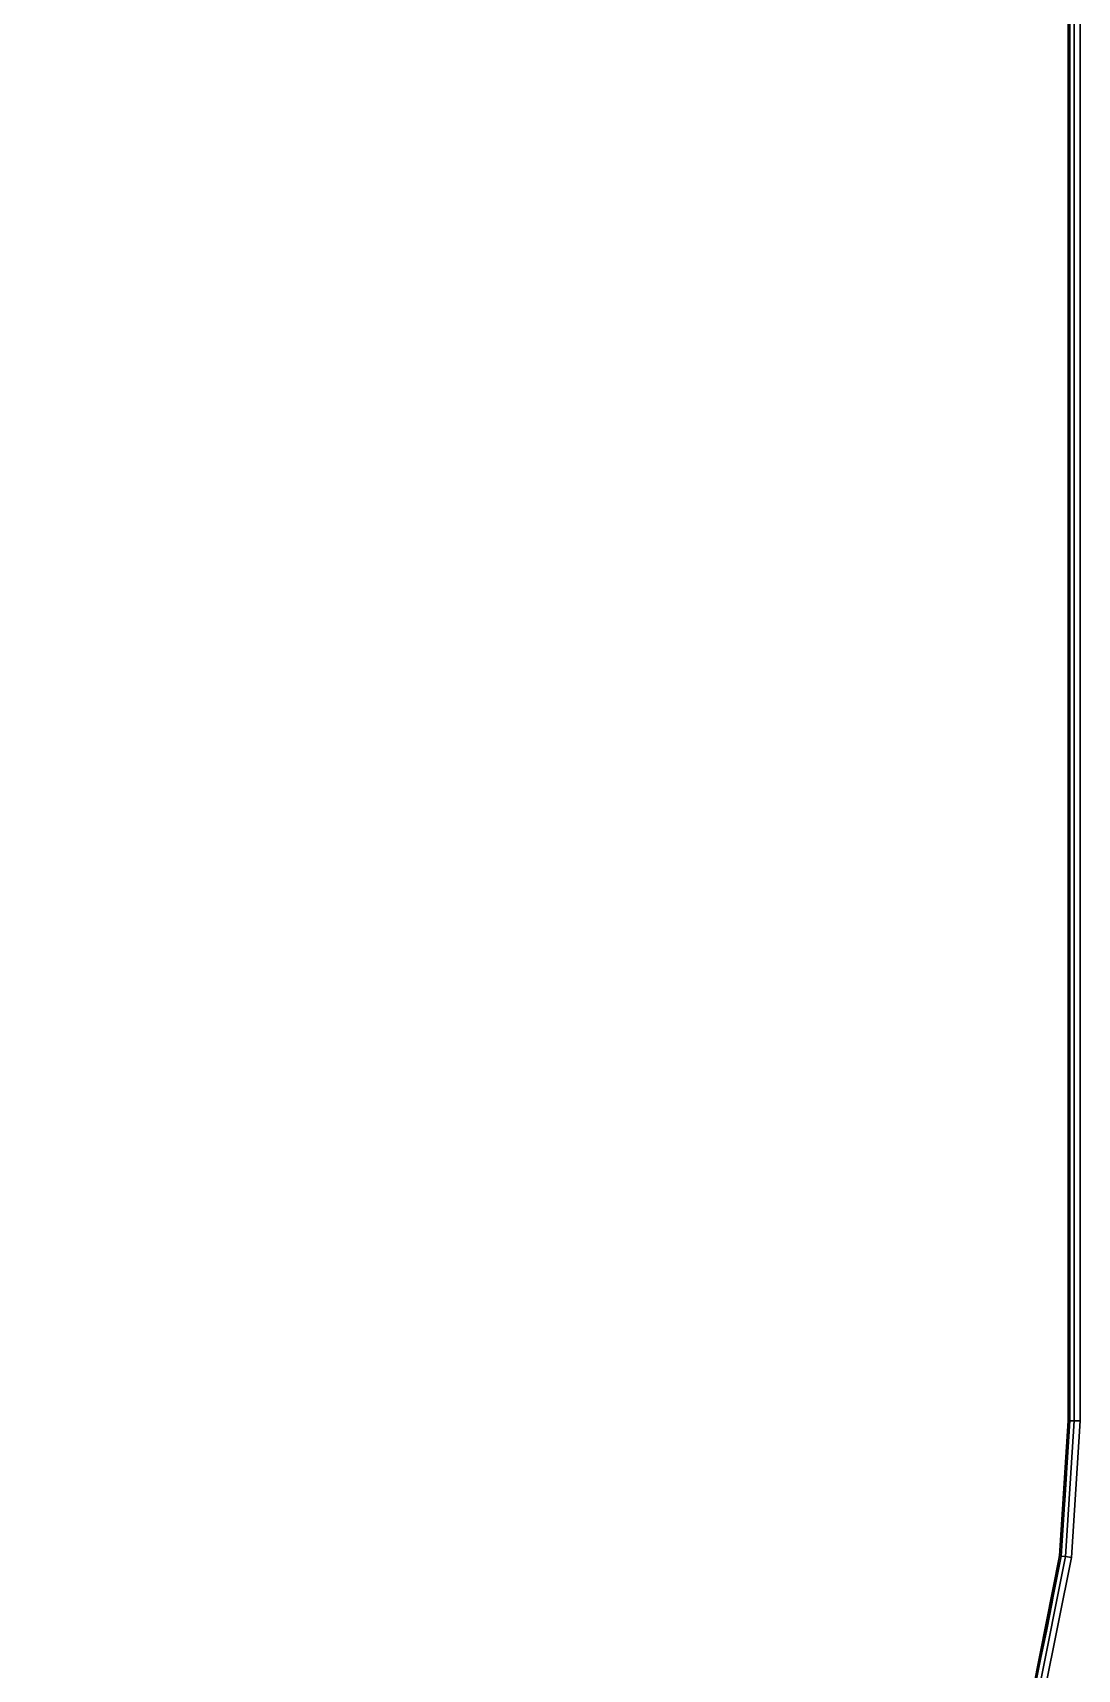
# Model space of a CAD drawing. Extents: x -170 to 1783, y -20 to 1205.
# Drawn here: x 278.41 to 288.72, y 1012.18 to 1028.33 of the extents above; entities that cross this region are included whole.
import ezdxf

# ---------------------------------------------------------------- set-up
doc = ezdxf.new("R2010")
doc.units = 0
doc.header["$LTSCALE"] = 96
doc.header["$MEASUREMENT"] = 0
for name, color, linetype in [('A-FURN-3-WKSF-TOP', 7, 'Continuous'), ('A-FURN-3-WKSF-TRIM', 7, 'Continuous'), ('A-FURN-P-WKSF', 7, 'Continuous'), ('MAIN_WKSURF', 7, 'Continuous')]:
    doc.layers.add(name, color=color, linetype=linetype)

# ---------------------------------------------------------------- blocks, each defined once
blk = doc.blocks.new('EC-WYC-64-2424-T')
at = {"layer": 'A-FURN-3-WKSF-TOP', "color": 60, "linetype": 'Continuous', "invisible_edges": 9}
for points in [[(0.118, -1.368, 29), (24.234, -31.544, 29), (23.97, -32.871, 29), (23.882, -34.22, 29)], [(0.118, -1.368, 27.75), (23.882, -34.22, 27.75), (23.97, -32.871, 27.75), (24.234, -31.544, 27.75)]]:
    blk.add_3dface(points, dxfattribs=at)
at = {"layer": 'A-FURN-3-WKSF-TRIM', "color": 40, "linetype": 'Continuous'}
for points in [[(24.234, -31.544, 29), (24.291, -31.56, 28.984), (24.029, -32.878, 28.984), (23.97, -32.871, 29)], [(24.291, -31.56, 27.766), (24.234, -31.544, 27.75), (23.97, -32.871, 27.75), (24.029, -32.878, 27.766)], [(24.291, -31.56, 28.984), (24.333, -31.571, 28.941), (24.072, -32.884, 28.941), (24.029, -32.878, 28.984)], [(24.333, -31.571, 27.809), (24.291, -31.56, 27.766), (24.029, -32.878, 27.766), (24.072, -32.884, 27.809)], [(24.333, -31.571, 28.941), (24.348, -31.575, 28.882), (24.087, -32.886, 28.882), (24.072, -32.884, 28.941)], [(24.348, -31.575, 27.868), (24.333, -31.571, 27.809), (24.072, -32.884, 27.809), (24.087, -32.886, 27.868)], [(23.97, -32.871, 29), (24.029, -32.878, 28.984), (23.941, -34.22, 28.984), (23.882, -34.22, 29)], [(24.029, -32.878, 27.766), (23.97, -32.871, 27.75), (23.882, -34.22, 27.75), (23.941, -34.22, 27.766)], [(24.029, -32.878, 28.984), (24.072, -32.884, 28.941), (23.984, -34.22, 28.941), (23.941, -34.22, 28.984)], [(24.072, -32.884, 27.809), (24.029, -32.878, 27.766), (23.941, -34.22, 27.766), (23.984, -34.22, 27.809)], [(24.072, -32.884, 28.941), (24.087, -32.886, 28.882), (24, -34.22, 28.882), (23.984, -34.22, 28.941)], [(24.087, -32.886, 27.868), (24.072, -32.884, 27.809), (23.984, -34.22, 27.809), (24, -34.22, 27.868)], [(23.882, -34.22, 29), (23.941, -34.22, 28.984), (23.941, -70.632, 28.984), (23.882, -70.632, 29)], [(23.941, -34.22, 27.766), (23.882, -34.22, 27.75), (23.882, -70.632, 27.75), (23.941, -70.632, 27.766)], [(23.941, -34.22, 28.984), (23.984, -34.22, 28.941), (23.984, -70.632, 28.941), (23.941, -70.632, 28.984)], [(23.984, -34.22, 27.809), (23.941, -34.22, 27.766), (23.941, -70.632, 27.766), (23.984, -70.632, 27.809)], [(23.984, -34.22, 28.941), (24, -34.22, 28.882), (24, -70.632, 28.882), (23.984, -70.632, 28.941)], [(24, -34.22, 27.868), (23.984, -34.22, 27.809), (23.984, -70.632, 27.809), (24, -70.632, 27.868)]]:
    blk.add_3dface(points, dxfattribs=at)
for points, invisible_edges in [([(24.087, -32.886, 28.882), (24.348, -31.575, 28.882), (24.348, -31.575, 27.868), (24.087, -32.886, 27.868)], 10), ([(24, -34.22, 28.882), (24.087, -32.886, 28.882), (24.087, -32.886, 27.868), (24, -34.22, 27.868)], 10), ([(24, -34.22, 28.882), (24, -34.22, 27.868), (24, -70.632, 27.868), (24, -70.632, 28.882)], 1)]:
    blk.add_3dface(points, dxfattribs=dict(at, invisible_edges=invisible_edges))
at = {"layer": 'A-FURN-P-WKSF', "color": 7, "linetype": 'Continuous'}
blk.add_line((24, -70.75), (24, -34.22), dxfattribs=at)
blk.add_arc((34.22, -34.22), 10.22, 90, 180, dxfattribs=at)

msp = doc.modelspace()

# ---------------------------------------------------------------- block references
at = {"layer": 'MAIN_WKSURF', "color": 47, "linetype": 'Continuous', "rotation": 180}
msp.add_blockref('EC-WYC-64-2424-T', (312.63112, 980.41082), dxfattribs=at)

doc.saveas('drawing.dxf')
